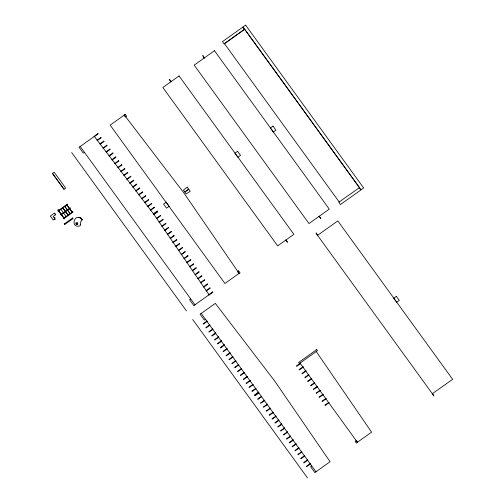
<?xml version="1.0" encoding="UTF-8"?>
<svg xmlns="http://www.w3.org/2000/svg" width="503" height="503" viewBox="0 0 503 503"><rect width="100%" height="100%" fill="white"/><g stroke="black" fill="none" stroke-linecap="round" stroke-linejoin="round"><path stroke-width="0.75" d="M80.134 146.524L94.319 136.42L153.729 214.146L209.085 294.758L194.894 304.862M52.475 173.403L54.192 172.233L65.667 188.065L64 189.304L52.475 173.403L64.063 189.26M84.454 152.334L83.341 153.126L79.034 147.19L80.153 146.398L195.026 304.893L193.906 305.686L189.606 299.75L190.719 298.952M54.393 213.115L55.714 214.787L54.393 213.115L50.363 216.07L53.23 220.025L54.858 218.868M60.945 209.393L63.334 212.687M67.025 205.061L69.345 208.405M55.563 214.762L53.129 216.497L55.242 219.396L54.651 219.019M63.655 213.127L66.044 216.428M69.735 208.795L72.055 212.14M72.275 217.799L73.086 218.912M72.457 218.088L64.265 223.929L64.755 224.483L64.353 223.866M64.692 224.52L72.891 218.686M153.547 214.228L157.439 211.455M153.591 214.284L157.483 211.511M201.143 313.488L215.328 303.378L274.739 381.104L330.087 461.716L315.903 471.827M205.463 319.292L204.35 320.09L200.043 314.149L201.156 313.356L316.035 471.852L314.916 472.644L310.615 466.709L311.728 465.916M254.788 395.27L258.718 392.56M79.304 217.56L79.329 217.566A1.905 1.867 -23.5 0 1 79.644 217.661L79.996 217.812A3.829 3.754 -23.5 0 1 81.09 218.509L81.385 218.818A1.798 1.76 -23.5 0 1 81.549 219L81.568 219.025M79.21 217.541L78.814 217.214L79.487 217.34A12.638 12.393 -23.5 0 1 80.046 217.51L80.317 217.617A2.314 2.27 -23.5 0 1 80.7 217.824M359.186 187.694L360.852 189.996L340.481 204.507L338.815 202.206L359.488 187.588L244.672 29.174L224.407 43.61L339.223 202.03M319.216 216.171L320.883 218.472L318.965 216.347M432.511 393.566L433.932 396.037L432.259 393.742L452.637 379.331L337.821 220.918L317.556 235.354L432.373 393.774M285.842 239.95L287.509 242.251L285.597 240.126M300.021 363.091L357.4 442.256L371.585 432.152L316.23 351.534M71.678 152.554L186.437 310.892M192.687 319.512L307.446 477.85M66.704 204.62L72.445 212.536M67.389 209.801L64.931 206.551L67.32 209.845M70.093 213.536L67.641 210.285L70.03 213.586M65.359 211.241L62.906 207.997L65.296 211.291M68.068 214.982L65.61 211.732L68.006 215.032M81.945 219.126L82.014 219.22A2.678 2.628 -23.5 0 1 82.354 219.968L82.19 220.094A3.1 3.037 -23.5 0 0 82.02 219.685L82.002 219.648A2.798 2.748 -23.5 0 0 81.706 219.176M80.706 217.812A5.2 5.099 -23.5 0 1 81.92 219.138M80.247 224.256L80.329 225.646A4.496 4.408 -23.5 0 1 74.211 224.087L74.054 221.76A7.017 6.885 -23.5 0 1 74.538 220.006L75.884 218.032A4.496 4.408 -23.5 0 1 81.995 219.591L80.826 221.66A9.387 9.205 -23.5 0 0 80.43 222.974L80.247 224.256M76.469 223.766L76.814 224.369A0.648 0.635 -23.5 0 0 77.581 224.061L77.185 223.269L76.469 223.766M187.248 187.191L183.419 190.065L186.217 193.919L190.184 191.241L188.832 189.273L184.865 191.957L188.694 189.084L187.248 187.191M169.467 79.386L170.888 81.857L169.467 79.386M202.841 55.607L204.256 58.078L202.841 55.607M242.748 27.175L222.439 41.636L224.105 43.937L244.414 29.47L242.748 27.175M245.64 25.15L242.999 27.03L361.003 189.845L363.644 187.965L245.64 25.15M97.922 133.584L94.03 136.357L94.287 136.715L98.179 133.943L97.922 133.584M125.184 114.307L124.071 115.099L125.486 117.054L126.599 116.256L125.184 114.307M179.055 75.928L162.84 87.478L277.662 245.892L293.871 234.341L179.055 75.928M214.454 50.702L194.189 65.145L309.005 223.558L329.27 209.122L214.454 50.702M124.342 115.03L110.157 125.134L224.916 283.478L239.101 273.368L183.746 192.756L124.342 115.03M100.889 137.47L96.997 140.243L97.255 140.601L101.147 137.828L100.889 137.47M103.844 141.073L99.959 143.845L100.216 144.204L104.108 141.431L103.844 141.073M106.862 145.216L102.97 147.989L103.234 148.347L107.12 145.574L106.862 145.216M109.887 149.064L105.995 151.837L106.259 152.195L110.144 149.422L109.887 149.064M112.829 152.969L108.944 155.741L109.201 156.1L113.093 153.327L112.829 152.969M115.734 156.905L111.842 159.677L112.1 160.036L115.992 157.263L115.734 156.905M118.614 160.652L114.722 163.425L114.98 163.777L118.871 161.004L118.614 160.652M58.185 209.745L57.795 210.021L64.258 218.937L64.642 218.66L58.185 209.745M121.701 164.663L117.809 167.43L118.067 167.788L121.959 165.015L121.701 164.663M67.314 204.174L57.952 210.839L58.241 211.235L67.603 204.57L67.314 204.174M54.733 217.302L54.833 217.937L54.733 217.302M124.675 168.543L120.783 171.316L121.041 171.674L124.933 168.901L124.675 168.543M70.055 207.934L60.693 214.605L60.982 215.001L70.345 208.33L70.055 207.934M127.655 172.422L123.763 175.195L124.021 175.553L127.913 172.781L127.655 172.422M72.778 211.706L63.416 218.377L63.705 218.774L73.067 212.103L72.778 211.706M130.642 176.295L126.75 179.068L127.014 179.426L130.899 176.654L130.642 176.295M133.553 180.225L129.661 182.998L129.919 183.356L133.811 180.583L133.553 180.225M136.489 184.136L132.597 186.909L132.861 187.267L136.747 184.494L136.489 184.136M139.551 187.959L135.659 190.731L135.917 191.09L139.809 188.317L139.551 187.959M142.475 191.882L138.583 194.648L138.841 195.007L142.733 192.234L142.475 191.882M145.468 195.749L141.576 198.522L141.84 198.874L145.725 196.101L145.468 195.749M148.479 199.603L144.587 202.376L144.845 202.734L148.737 199.961L148.479 199.603M151.434 203.501L147.542 206.274L147.8 206.632L151.692 203.86L151.434 203.501M154.207 207.186L150.322 209.958L150.579 210.317L154.471 207.544L154.207 207.186M166.185 202.193L163.55 204.08L166.48 208.129L169.121 206.243L166.185 202.193M237.586 151.321L234.945 153.208L237.881 157.257L240.522 155.37L237.586 151.321M272.984 126.102L270.344 127.982L273.28 132.031L275.921 130.151L272.984 126.102M157.181 211.097L153.289 213.869L153.849 214.643L157.741 211.87L157.181 211.097M160.275 215.554L156.383 218.327L156.64 218.679L160.532 215.906L160.275 215.554M162.909 219.333L159.017 222.106L159.275 222.464L163.167 219.692L162.909 219.333M165.694 223.357L161.803 226.13L162.06 226.482L165.952 223.709L165.694 223.357M168.423 227.413L164.531 230.185L164.789 230.544L168.681 227.771L168.423 227.413M171.165 231.462L167.273 234.235L167.53 234.593L171.422 231.82L171.165 231.462M173.981 235.461L170.089 238.233L170.347 238.592L174.239 235.819L173.981 235.461M176.66 239.554L172.768 242.327L173.026 242.685L176.918 239.912L176.66 239.554M179.458 243.565L175.566 246.338L175.824 246.69L179.716 243.917L179.458 243.565M182.287 247.551L178.395 250.324L178.653 250.676L182.545 247.904L182.287 247.551M185.035 251.594L181.143 254.367L181.401 254.725L185.293 251.953L185.035 251.594M187.795 255.631L183.903 258.404L184.161 258.762L188.053 255.989L187.795 255.631M190.555 259.661L186.663 262.434L186.927 262.792L190.813 260.02L190.555 259.661M193.404 263.849L189.512 266.615L189.776 266.974L193.661 264.201L193.404 263.849M196.063 267.747L192.171 270.52L192.435 270.872L196.321 268.099L196.063 267.747M198.905 271.727L195.013 274.5L195.271 274.852L199.163 272.085L198.905 271.727M201.697 275.738L197.805 278.511L198.063 278.869L201.954 276.097L201.697 275.738M204.413 279.806L200.521 282.579L200.779 282.938L204.671 280.165L204.413 279.806M207.412 283.962L203.52 286.735L203.778 287.094L207.67 284.321L207.412 283.962M209.908 287.892L206.023 290.665L206.28 291.023L210.172 288.25L209.908 287.892M238.648 270.853L237.529 271.645L238.944 273.601L240.063 272.802L238.648 270.853M212.681 291.922L208.789 294.695L209.047 295.054L212.939 292.281L212.681 291.922M316.136 232.996L317.55 235.473L316.136 232.996M206.997 321.046L203.105 323.819L203.369 324.177L207.255 321.404L206.997 321.046M209.726 324.812L205.834 327.585L206.092 327.943L209.984 325.171L209.726 324.812M212.738 328.968L208.846 331.735L209.103 332.093L212.995 329.32L212.738 328.968M215.605 332.923L211.713 335.696L211.977 336.054L215.862 333.282L215.605 332.923M218.472 336.884L214.586 339.657L214.844 340.009L218.736 337.243L218.472 336.884M221.345 340.839L217.453 343.612L217.711 343.97L221.603 341.197L221.345 340.839M224.212 344.8L220.32 347.573L220.578 347.931L224.47 345.159L224.212 344.8M226.941 348.56L223.049 351.333L223.307 351.691L227.199 348.919L226.941 348.56M229.953 352.716L226.061 355.489L226.319 355.847L230.211 353.075L229.953 352.716M232.82 356.677L228.928 359.444L229.186 359.802L233.078 357.029L232.82 356.677M235.687 360.632L231.795 363.405L232.059 363.763L235.945 360.991L235.687 360.632M238.56 364.593L234.668 367.366L234.926 367.718L238.818 364.952L238.56 364.593M241.427 368.548L237.535 371.321L237.793 371.679L241.685 368.906L241.427 368.548M244.207 372.39L240.315 375.163L240.579 375.515L244.464 372.742L244.207 372.39M247.162 376.464L243.276 379.237L243.534 379.595L247.426 376.822L247.162 376.464M250.035 380.425L246.143 383.198L246.401 383.556L250.293 380.784L250.035 380.425M252.902 384.386L249.01 387.159L249.268 387.511L253.16 384.738L252.902 384.386M255.769 388.341L251.884 391.114L252.141 391.472L256.033 388.7L255.769 388.341M316.708 349.604L298.625 362.487L299.386 363.537L317.468 350.66L316.708 349.604M258.423 392.145L254.531 394.918L255.09 395.685L258.982 392.918L258.423 392.145M300.316 363.204L296.424 365.977L296.682 366.335L300.574 363.562L300.316 363.204M396.351 296.317L393.711 298.197L396.647 302.246L399.288 300.366L396.351 296.317M261.51 396.257L257.618 399.03L257.876 399.388L261.767 396.615L261.51 396.257M303.032 366.8L299.14 369.573L299.398 369.931L303.29 367.159L303.032 366.8M264.377 400.218L260.485 402.991L260.749 403.349L264.635 400.577L264.377 400.218M305.837 370.68L301.951 373.446L302.209 373.804L306.101 371.032L305.837 370.68M267.25 404.173L263.358 406.946L263.616 407.304L267.508 404.531L267.25 404.173M308.71 374.634L304.818 377.407L305.076 377.766L308.968 374.993L308.71 374.634M311.483 378.457L307.591 381.23L307.849 381.588L311.741 378.816L311.483 378.457M270.117 408.134L266.225 410.907L266.483 411.265L270.375 408.493L270.117 408.134M273.072 412.215L269.18 414.988L269.438 415.346L273.33 412.573L273.072 412.215M314.532 382.67L310.64 385.443L310.904 385.801L314.79 383.028L314.532 382.67M317.223 386.379L313.331 389.152L313.589 389.511L317.481 386.738L317.223 386.379M275.851 416.05L271.966 418.823L272.224 419.181L276.116 416.409L275.851 416.05M320.034 390.259L316.142 393.032L316.4 393.39L320.292 390.617L320.034 390.259M278.725 420.011L274.833 422.784L275.091 423.142L278.983 420.37L278.725 420.011M322.957 394.295L319.065 397.068L319.33 397.427L323.215 394.654L322.957 394.295M281.592 423.966L277.7 426.739L277.958 427.097L281.85 424.325L281.592 423.966M284.459 427.927L280.573 430.7L280.831 431.058L284.723 428.286L284.459 427.927M325.925 398.389L322.033 401.155L322.291 401.513L326.183 398.741L325.925 398.389M287.332 431.888L283.441 434.655L283.698 435.013L287.59 432.24L287.332 431.888M328.792 402.343L324.9 405.116L325.158 405.475L329.05 402.702L328.792 402.343M290.338 436.038L286.452 438.811L286.71 439.169L290.602 436.397L290.338 436.038M293.067 439.804L289.181 442.577L289.439 442.929L293.324 440.163L293.067 439.804M295.94 443.759L292.048 446.532L292.306 446.89L296.198 444.118L295.94 443.759M298.807 447.72L294.915 450.493L295.173 450.851L299.065 448.079L298.807 447.72M301.674 451.675L297.782 454.448L298.046 454.806L301.932 452.034L301.674 451.675M304.548 455.636L300.656 458.409L300.913 458.767L304.805 455.995L304.548 455.636M307.553 459.792L303.661 462.559L303.925 462.917L307.811 460.144L307.553 459.792M310.282 463.552L306.39 466.325L306.654 466.683L310.54 463.911L310.282 463.552M356.306 440.597L355.187 441.395L356.413 443.08L357.526 442.288L356.306 440.597M76.657 224.451A1.019 1 -23.5 0 0 77.72 223.062A1.019 1 -23.5 0 0 75.978 222.867A1.019 1 -23.5 0 0 76.657 224.451"/></g></svg>
